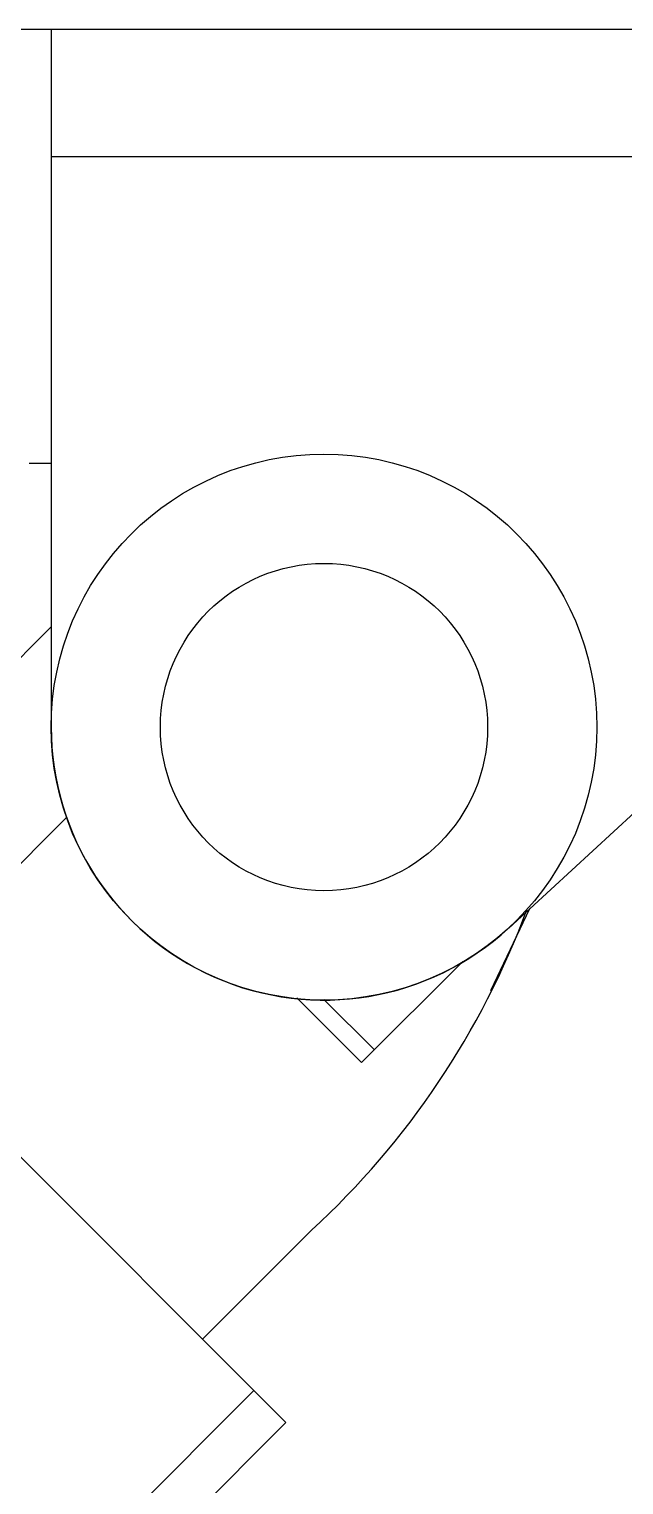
# Model space of a CAD drawing. Extents: x 4995099 to 5303443, y 4627657 to 4889583.
# Drawn here: x 5054889 to 5055403, y 4777012 to 4778268 of the extents above; entities that cross this region are included whole.
import ezdxf

# ---------------------------------------------------------------- set-up
doc = ezdxf.new("R2010")
doc.units = 0
doc.header["$LTSCALE"] = 1000
doc.header["$MEASUREMENT"] = 0
doc.layers.get('0').update_dxf_attribs({"color": 4, "linetype": 'CONTINUOUS'})
doc.layers.add('BZ', color=2, linetype='CONTINUOUS')

msp = doc.modelspace()

# ---------------------------------------------------------------- linework, layer by layer
at = {"linetype": 'Continuous'}
for p, q in [((5054908.3, 4778268), (5056243.2, 4778268)), ((5054908.3, 4778268), (5054908.3, 4777665.7)), ((5054908.3, 4778158.1), (5056026.9, 4778158.1)), ((5055303.4, 4777492.3), (5056026.9, 4778158.1)), ((5054908.3, 4777893.3), (5054889.2, 4777893.3)), ((5054277.7, 4777121.5), (5054908.3, 4777752.1)), ((5054366.6, 4777032.7), (5054921.9, 4777588)), ((5055287.9, 4777438.4), (5055321.6, 4777509)), ((5055263.7, 4777463.5), (5055176.3, 4777376.1)), ((5055120.4, 4777432), (5055176.3, 4777376.1)), ((5055143.9, 4777430.7), (5055187.4, 4777387.2)), ((5054788.5, 4777388.1), (5055111, 4777065.6)), ((5051901.7, 4773911.4), (5055083.4, 4777093.1)), ((5051929.2, 4773883.9), (5055111, 4777065.6))]:
    msp.add_line(p, q, dxfattribs=at)
msp.add_line((5055133.2, 4777231.6), (5055039.1, 4777137.5))
for radius in [235.6, 141.3]:
    msp.add_circle((5055143.9, 4777665.7), radius, dxfattribs=at)
for centre, radius, start, end in [((5055143.9, 4777665.7), 235.6, 180, 312.6204), ((5054652.8, 4777755.2), 710.6, 312.5376, 339.661)]:
    msp.add_arc(centre, radius, start, end, dxfattribs=at)
at = {"layer": 'BZ'}
msp.add_line((5041773.1, 4778268), (5059998.1, 4778268), dxfattribs=at)

doc.saveas('drawing.dxf')
